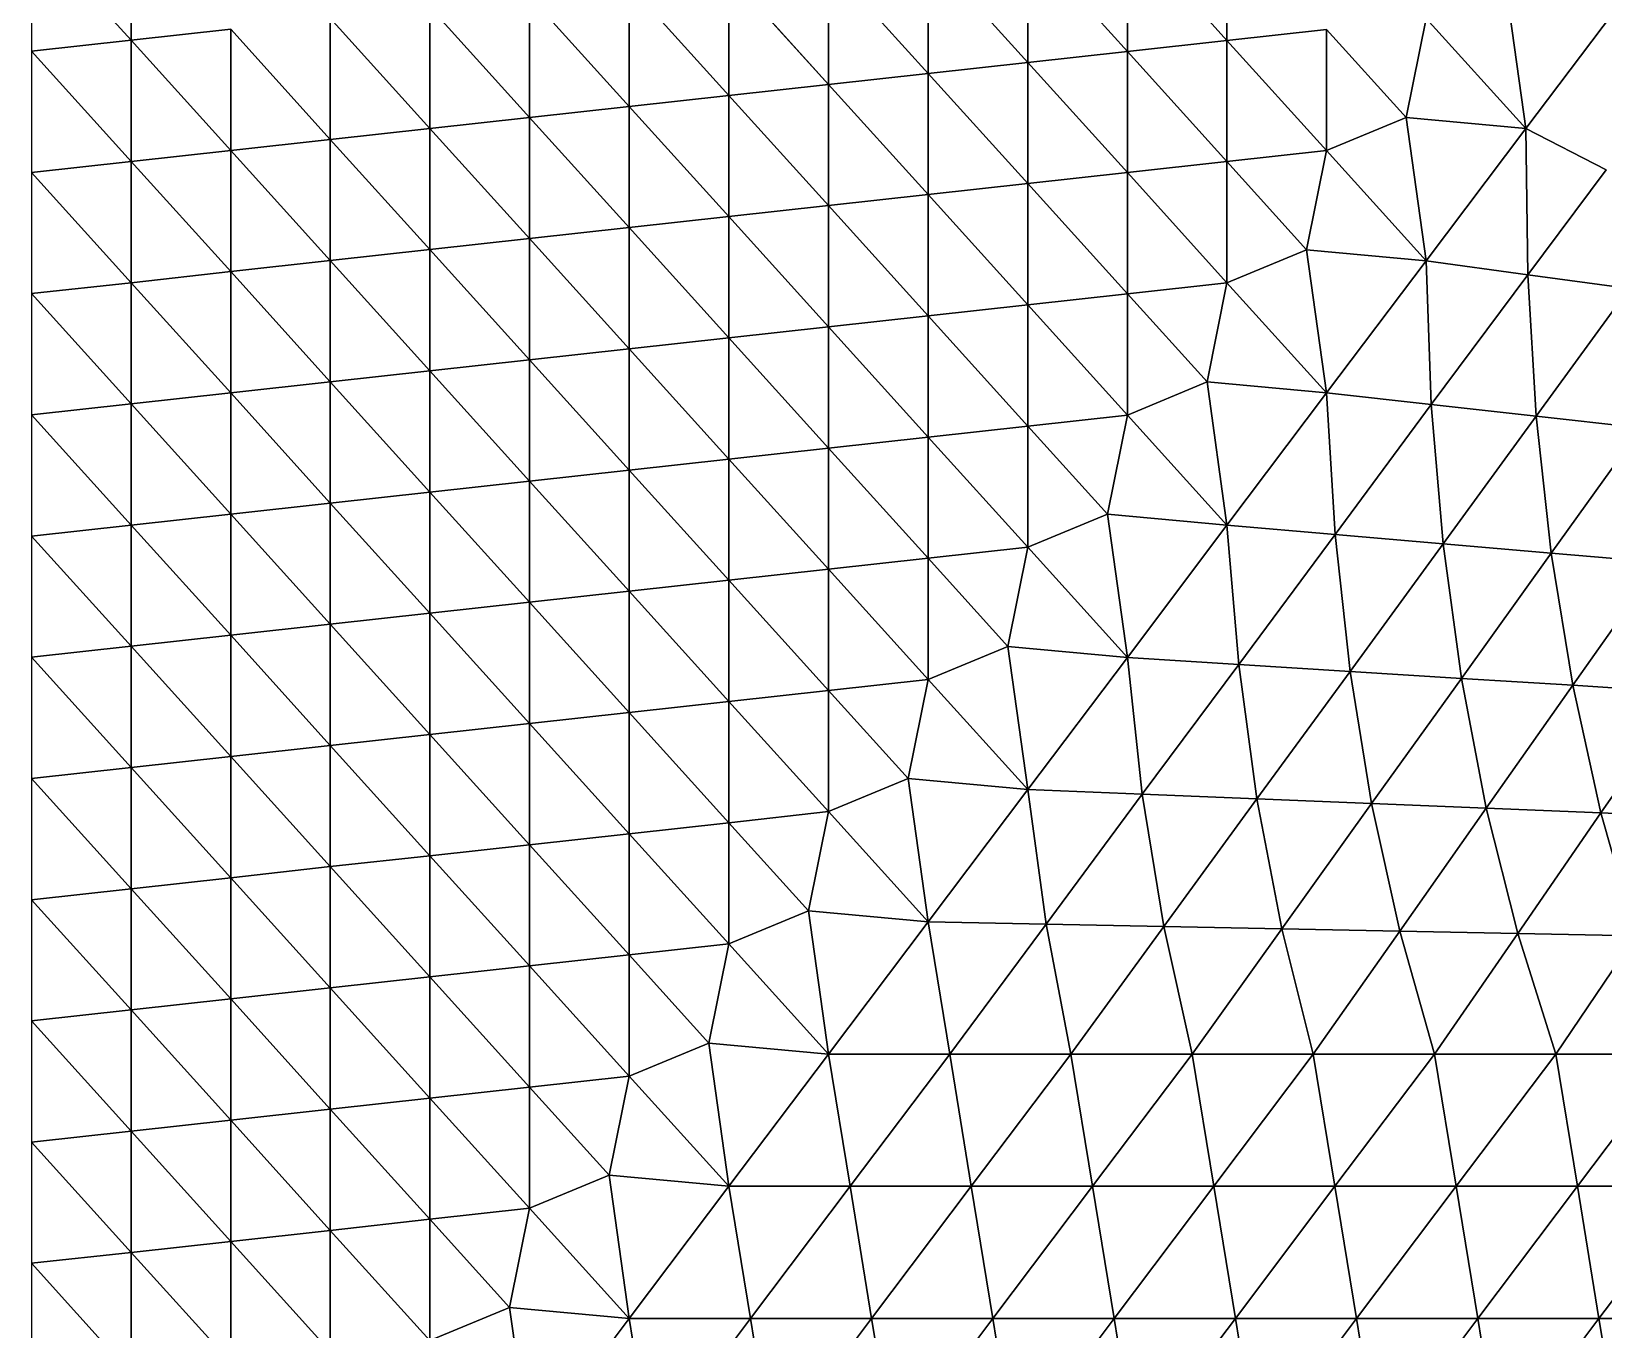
# Model space of a CAD drawing. Extents: x 100 to 350, y 100 to 150.
# Drawn here: x 100 to 120.26, y 110.08 to 126.82 of the extents above; entities that cross this region are included whole.
import ezdxf

# ---------------------------------------------------------------- set-up
doc = ezdxf.new("R2010")
doc.units = 0

msp = doc.modelspace()

# ---------------------------------------------------------------- linework, layer by layer
at = {"color": 1}
for p, q in [((101.284, 126.704), (101.284, 128.267)), ((101.284, 128.267), (101.284, 126.704)), ((115.409, 128.265), (115.409, 126.702)), ((115.409, 126.702), (115.409, 128.265)), ((100, 128.125), (101.284, 126.704)), ((101.284, 126.704), (100, 128.125)), ((114.125, 126.561), (114.125, 128.123)), ((114.125, 128.123), (115.409, 126.702)), ((115.409, 126.702), (114.125, 128.123)), ((114.125, 128.123), (114.125, 126.561)), ((112.841, 126.419), (112.841, 127.981)), ((112.841, 127.981), (114.125, 126.561)), ((114.125, 126.561), (112.841, 127.981)), ((112.841, 127.981), (112.841, 126.419)), ((110.272, 126.135), (110.272, 127.697)), ((110.272, 127.697), (111.557, 126.277)), ((111.557, 126.277), (110.272, 127.697)), ((110.272, 127.697), (110.272, 126.135)), ((111.557, 127.839), (112.841, 126.419)), ((111.557, 126.277), (111.557, 127.839)), ((112.841, 126.419), (111.557, 127.839)), ((111.557, 127.839), (111.557, 126.277)), ((108.988, 125.993), (108.988, 127.556)), ((108.988, 127.556), (110.272, 126.135)), ((110.272, 126.135), (108.988, 127.556)), ((108.988, 127.556), (108.988, 125.993)), ((106.42, 125.709), (106.42, 127.272)), ((106.42, 127.272), (107.704, 125.851)), ((107.704, 125.851), (106.42, 127.272)), ((106.42, 127.272), (106.42, 125.709)), ((107.704, 127.414), (108.988, 125.993)), ((107.704, 127.414), (107.704, 125.851)), ((108.988, 125.993), (107.704, 127.414)), ((107.704, 125.851), (107.704, 127.414)), ((119.261, 125.566), (119.004, 127.412)), ((119.004, 127.412), (119.261, 125.566)), ((119.261, 125.566), (120.545, 127.27)), ((120.545, 127.27), (119.261, 125.566)), ((105.136, 125.567), (105.136, 127.13)), ((105.136, 127.13), (106.42, 125.709)), ((105.136, 127.13), (105.136, 125.567)), ((106.42, 125.709), (105.136, 127.13)), ((103.852, 126.988), (105.136, 125.567)), ((105.136, 125.567), (103.852, 126.988)), ((103.852, 126.988), (103.852, 125.426)), ((103.852, 125.426), (103.852, 126.988)), ((117.72, 125.708), (117.977, 126.986)), ((117.977, 126.986), (117.72, 125.708)), ((117.977, 126.986), (119.261, 125.566)), ((119.261, 125.566), (117.977, 126.986)), ((100, 126.562), (101.284, 126.704)), ((101.284, 126.704), (100, 126.562)), ((102.568, 126.846), (101.284, 126.704)), ((101.284, 126.704), (102.568, 126.846)), ((101.284, 126.704), (102.568, 125.284)), ((102.568, 125.284), (101.284, 126.704)), ((101.284, 126.704), (101.284, 125.142)), ((101.284, 125.142), (101.284, 126.704)), ((102.568, 125.284), (102.568, 126.846)), ((103.852, 125.426), (102.568, 126.846)), ((102.568, 126.846), (102.568, 125.284)), ((102.568, 126.846), (103.852, 125.426)), ((115.409, 126.702), (114.125, 126.561)), ((114.125, 126.561), (115.409, 126.702)), ((116.693, 126.844), (115.409, 126.702)), ((115.409, 126.702), (116.693, 126.844)), ((116.693, 125.282), (115.409, 126.702)), ((115.409, 126.702), (115.409, 125.14)), ((115.409, 126.702), (116.693, 125.282)), ((115.409, 125.14), (115.409, 126.702)), ((116.693, 126.844), (117.72, 125.708)), ((116.693, 125.282), (116.693, 126.844)), ((117.72, 125.708), (116.693, 126.844)), ((116.693, 126.844), (116.693, 125.282)), ((101.284, 125.142), (100, 126.562)), ((100, 126.562), (101.284, 125.142)), ((114.125, 126.561), (112.841, 126.419)), ((112.841, 126.419), (114.125, 126.561)), ((114.125, 124.998), (114.125, 126.561)), ((114.125, 126.561), (115.409, 125.14)), ((114.125, 126.561), (114.125, 124.998)), ((115.409, 125.14), (114.125, 126.561)), ((111.557, 126.277), (110.272, 126.135)), ((110.272, 126.135), (111.557, 126.277)), ((112.841, 126.419), (111.557, 126.277)), ((111.557, 126.277), (112.841, 126.419)), ((111.557, 124.714), (111.557, 126.277)), ((111.557, 126.277), (112.841, 124.856)), ((111.557, 126.277), (111.557, 124.714)), ((112.841, 124.856), (111.557, 126.277)), ((114.125, 124.998), (112.841, 126.419)), ((112.841, 126.419), (112.841, 124.856)), ((112.841, 126.419), (114.125, 124.998)), ((112.841, 124.856), (112.841, 126.419)), ((108.988, 125.993), (110.272, 126.135)), ((110.272, 126.135), (108.988, 125.993)), ((111.557, 124.714), (110.272, 126.135)), ((110.272, 126.135), (110.272, 124.572)), ((110.272, 126.135), (111.557, 124.714)), ((110.272, 124.572), (110.272, 126.135)), ((107.704, 125.851), (106.42, 125.709)), ((106.42, 125.709), (107.704, 125.851)), ((107.704, 125.851), (108.988, 125.993)), ((108.988, 125.993), (107.704, 125.851)), ((108.988, 124.431), (107.704, 125.851)), ((107.704, 125.851), (107.704, 124.289)), ((107.704, 125.851), (108.988, 124.431)), ((107.704, 124.289), (107.704, 125.851)), ((108.988, 124.431), (108.988, 125.993)), ((110.272, 124.572), (108.988, 125.993)), ((108.988, 125.993), (108.988, 124.431)), ((108.988, 125.993), (110.272, 124.572)), ((106.42, 125.709), (105.136, 125.567)), ((105.136, 125.567), (106.42, 125.709)), ((106.42, 124.147), (106.42, 125.709)), ((106.42, 125.709), (107.704, 124.289)), ((106.42, 125.709), (106.42, 124.147)), ((107.704, 124.289), (106.42, 125.709)), ((117.72, 125.708), (116.693, 125.282)), ((116.693, 125.282), (117.72, 125.708)), ((117.977, 123.861), (117.72, 125.708)), ((117.72, 125.708), (119.261, 125.566)), ((117.72, 125.708), (117.977, 123.861)), ((119.261, 125.566), (117.72, 125.708)), ((103.852, 125.426), (105.136, 125.567)), ((105.136, 125.567), (103.852, 125.426)), ((106.42, 124.147), (105.136, 125.567)), ((105.136, 125.567), (105.136, 124.005)), ((105.136, 125.567), (106.42, 124.147)), ((105.136, 124.005), (105.136, 125.567)), ((119.261, 125.566), (117.977, 123.861)), ((117.977, 123.861), (119.261, 125.566)), ((119.285, 123.681), (119.261, 125.566)), ((120.296, 125.033), (119.261, 125.566)), ((119.261, 125.566), (119.285, 123.681)), ((119.261, 125.566), (120.296, 125.033)), ((101.284, 125.142), (102.568, 125.284)), ((102.568, 125.284), (101.284, 125.142)), ((102.568, 125.284), (103.852, 125.426)), ((103.852, 125.426), (102.568, 125.284)), ((103.852, 123.863), (102.568, 125.284)), ((102.568, 125.284), (102.568, 123.721)), ((102.568, 123.721), (102.568, 125.284)), ((102.568, 125.284), (103.852, 123.863)), ((103.852, 125.426), (103.852, 123.863)), ((105.136, 124.005), (103.852, 125.426)), ((103.852, 125.426), (105.136, 124.005)), ((103.852, 123.863), (103.852, 125.426)), ((116.693, 125.282), (115.409, 125.14)), ((115.409, 125.14), (116.693, 125.282)), ((116.436, 124.003), (116.693, 125.282)), ((116.693, 125.282), (116.436, 124.003)), ((116.693, 125.282), (117.977, 123.861)), ((117.977, 123.861), (116.693, 125.282)), ((100, 125), (101.284, 125.142)), ((101.284, 125.142), (100, 125)), ((102.568, 123.721), (101.284, 125.142)), ((101.284, 125.142), (101.284, 123.579)), ((101.284, 123.579), (101.284, 125.142)), ((101.284, 125.142), (102.568, 123.721)), ((115.409, 125.14), (114.125, 124.998)), ((114.125, 124.998), (115.409, 125.14)), ((115.409, 125.14), (116.436, 124.003)), ((116.436, 124.003), (115.409, 125.14)), ((115.409, 125.14), (115.409, 123.577)), ((115.409, 123.577), (115.409, 125.14)), ((120.296, 125.033), (119.285, 123.681)), ((119.285, 123.681), (120.296, 125.033)), ((101.284, 123.579), (100, 125)), ((100, 125), (101.284, 123.579)), ((112.841, 124.856), (111.557, 124.714)), ((111.557, 124.714), (112.841, 124.856)), ((114.125, 124.998), (112.841, 124.856)), ((112.841, 124.856), (114.125, 124.998)), ((114.125, 123.436), (112.841, 124.856)), ((112.841, 124.856), (112.841, 123.294)), ((112.841, 124.856), (114.125, 123.436)), ((112.841, 123.294), (112.841, 124.856)), ((114.125, 123.436), (114.125, 124.998)), ((115.409, 123.577), (114.125, 124.998)), ((114.125, 124.998), (114.125, 123.436)), ((114.125, 124.998), (115.409, 123.577)), ((110.272, 124.572), (111.557, 124.714)), ((111.557, 124.714), (110.272, 124.572)), ((112.841, 123.294), (111.557, 124.714)), ((111.557, 124.714), (111.557, 123.152)), ((111.557, 124.714), (112.841, 123.294)), ((111.557, 123.152), (111.557, 124.714)), ((108.988, 124.431), (107.704, 124.289)), ((107.704, 124.289), (108.988, 124.431)), ((108.988, 124.431), (110.272, 124.572)), ((110.272, 124.572), (108.988, 124.431)), ((108.988, 122.868), (108.988, 124.431)), ((108.988, 124.431), (110.272, 123.01)), ((110.272, 123.01), (108.988, 124.431)), ((108.988, 124.431), (108.988, 122.868)), ((111.557, 123.152), (110.272, 124.572)), ((110.272, 124.572), (110.272, 123.01)), ((110.272, 123.01), (110.272, 124.572)), ((110.272, 124.572), (111.557, 123.152)), ((107.704, 124.289), (106.42, 124.147)), ((106.42, 124.147), (107.704, 124.289)), ((107.704, 124.289), (108.988, 122.868)), ((107.704, 124.289), (107.704, 122.726)), ((108.988, 122.868), (107.704, 124.289)), ((107.704, 122.726), (107.704, 124.289)), ((106.42, 124.147), (105.136, 124.005)), ((105.136, 124.005), (106.42, 124.147)), ((106.42, 122.584), (106.42, 124.147)), ((107.704, 122.726), (106.42, 124.147)), ((106.42, 124.147), (106.42, 122.584)), ((106.42, 124.147), (107.704, 122.726)), ((102.568, 123.721), (103.852, 123.863)), ((103.852, 123.863), (102.568, 123.721)), ((103.852, 123.863), (105.136, 124.005)), ((105.136, 124.005), (103.852, 123.863)), ((103.852, 122.301), (103.852, 123.863)), ((103.852, 123.863), (105.136, 122.442)), ((105.136, 122.442), (103.852, 123.863)), ((103.852, 123.863), (103.852, 122.301)), ((105.136, 124.005), (106.42, 122.584)), ((105.136, 124.005), (105.136, 122.442)), ((106.42, 122.584), (105.136, 124.005)), ((105.136, 122.442), (105.136, 124.005)), ((115.409, 123.577), (116.436, 124.003)), ((116.436, 124.003), (115.409, 123.577)), ((116.693, 122.157), (116.436, 124.003)), ((116.436, 124.003), (117.977, 123.861)), ((116.436, 124.003), (116.693, 122.157)), ((117.977, 123.861), (116.436, 124.003)), ((117.977, 123.861), (116.693, 122.157)), ((116.693, 122.157), (117.977, 123.861)), ((118.043, 122.007), (117.977, 123.861)), ((119.285, 123.681), (117.977, 123.861)), ((117.977, 123.861), (118.043, 122.007)), ((117.977, 123.861), (119.285, 123.681)), ((101.284, 123.579), (102.568, 123.721)), ((102.568, 123.721), (101.284, 123.579)), ((103.852, 122.301), (102.568, 123.721)), ((102.568, 123.721), (102.568, 122.159)), ((102.568, 123.721), (103.852, 122.301)), ((102.568, 122.159), (102.568, 123.721)), ((119.285, 123.681), (118.043, 122.007)), ((118.043, 122.007), (119.285, 123.681)), ((119.285, 123.681), (119.394, 121.857)), ((120.594, 123.502), (119.285, 123.681)), ((119.285, 123.681), (120.594, 123.502)), ((119.394, 121.857), (119.285, 123.681)), ((101.284, 123.579), (100, 123.438)), ((100, 123.438), (101.284, 123.579)), ((100, 123.438), (101.284, 122.017)), ((101.284, 122.017), (100, 123.438)), ((101.284, 122.017), (101.284, 123.579)), ((102.568, 122.159), (101.284, 123.579)), ((101.284, 123.579), (101.284, 122.017)), ((101.284, 123.579), (102.568, 122.159)), ((112.841, 123.294), (114.125, 123.436)), ((114.125, 123.436), (112.841, 123.294)), ((115.409, 123.577), (114.125, 123.436)), ((114.125, 123.436), (115.409, 123.577)), ((114.125, 123.436), (115.152, 122.299)), ((114.125, 121.873), (114.125, 123.436)), ((114.125, 123.436), (114.125, 121.873)), ((115.152, 122.299), (114.125, 123.436)), ((115.152, 122.299), (115.409, 123.577)), ((115.409, 123.577), (115.152, 122.299)), ((115.409, 123.577), (116.693, 122.157)), ((116.693, 122.157), (115.409, 123.577)), ((120.594, 123.502), (119.394, 121.857)), ((119.394, 121.857), (120.594, 123.502)), ((111.557, 123.152), (112.841, 123.294)), ((112.841, 123.294), (111.557, 123.152)), ((114.125, 121.873), (112.841, 123.294)), ((112.841, 123.294), (112.841, 121.731)), ((112.841, 123.294), (114.125, 121.873)), ((112.841, 121.731), (112.841, 123.294)), ((110.272, 123.01), (108.988, 122.868)), ((108.988, 122.868), (110.272, 123.01)), ((110.272, 123.01), (111.557, 123.152)), ((111.557, 123.152), (110.272, 123.01)), ((110.272, 121.447), (110.272, 123.01)), ((110.272, 123.01), (111.557, 121.589)), ((111.557, 121.589), (110.272, 123.01)), ((110.272, 123.01), (110.272, 121.447)), ((111.557, 123.152), (111.557, 121.589)), ((112.841, 121.731), (111.557, 123.152)), ((111.557, 123.152), (112.841, 121.731)), ((111.557, 121.589), (111.557, 123.152)), ((107.704, 122.726), (108.988, 122.868)), ((108.988, 122.868), (107.704, 122.726)), ((108.988, 122.868), (110.272, 121.447)), ((108.988, 121.306), (108.988, 122.868)), ((110.272, 121.447), (108.988, 122.868)), ((108.988, 122.868), (108.988, 121.306)), ((106.42, 122.584), (107.704, 122.726)), ((107.704, 122.726), (106.42, 122.584)), ((108.988, 121.306), (107.704, 122.726)), ((107.704, 122.726), (107.704, 121.164)), ((107.704, 122.726), (108.988, 121.306)), ((107.704, 121.164), (107.704, 122.726)), ((105.136, 122.442), (103.852, 122.301)), ((103.852, 122.301), (105.136, 122.442)), ((105.136, 122.442), (106.42, 122.584)), ((106.42, 122.584), (105.136, 122.442)), ((106.42, 121.022), (105.136, 122.442)), ((105.136, 122.442), (105.136, 120.88)), ((105.136, 122.442), (106.42, 121.022)), ((105.136, 120.88), (105.136, 122.442)), ((106.42, 121.022), (106.42, 122.584)), ((107.704, 121.164), (106.42, 122.584)), ((106.42, 122.584), (106.42, 121.022)), ((106.42, 122.584), (107.704, 121.164)), ((102.568, 122.159), (103.852, 122.301)), ((103.852, 122.301), (102.568, 122.159)), ((103.852, 120.738), (103.852, 122.301)), ((103.852, 122.301), (105.136, 120.88)), ((103.852, 122.301), (103.852, 120.738)), ((105.136, 120.88), (103.852, 122.301)), ((115.152, 122.299), (114.125, 121.873)), ((114.125, 121.873), (115.152, 122.299)), ((115.409, 120.452), (115.152, 122.299)), ((115.152, 122.299), (116.693, 122.157)), ((115.152, 122.299), (115.409, 120.452)), ((116.693, 122.157), (115.152, 122.299)), ((101.284, 122.017), (100, 121.875)), ((100, 121.875), (101.284, 122.017)), ((101.284, 122.017), (102.568, 122.159)), ((102.568, 122.159), (101.284, 122.017)), ((101.284, 120.454), (101.284, 122.017)), ((102.568, 120.596), (101.284, 122.017)), ((101.284, 122.017), (101.284, 120.454)), ((101.284, 122.017), (102.568, 120.596)), ((103.852, 120.738), (102.568, 122.159)), ((102.568, 122.159), (102.568, 120.596)), ((102.568, 122.159), (103.852, 120.738)), ((102.568, 120.596), (102.568, 122.159)), ((116.693, 122.157), (115.409, 120.452)), ((115.409, 120.452), (116.693, 122.157)), ((116.802, 120.333), (116.693, 122.157)), ((118.043, 122.007), (116.693, 122.157)), ((116.693, 122.157), (116.802, 120.333)), ((116.693, 122.157), (118.043, 122.007)), ((118.043, 122.007), (116.802, 120.333)), ((116.802, 120.333), (118.043, 122.007)), ((118.043, 122.007), (118.195, 120.213)), ((119.394, 121.857), (118.043, 122.007)), ((118.043, 122.007), (119.394, 121.857)), ((118.195, 120.213), (118.043, 122.007)), ((101.284, 120.454), (100, 121.875)), ((100, 121.875), (101.284, 120.454)), ((114.125, 121.873), (112.841, 121.731)), ((112.841, 121.731), (114.125, 121.873)), ((113.868, 120.595), (114.125, 121.873)), ((114.125, 121.873), (113.868, 120.595)), ((114.125, 121.873), (115.409, 120.452)), ((115.409, 120.452), (114.125, 121.873)), ((118.195, 120.213), (119.394, 121.857)), ((119.394, 121.857), (118.195, 120.213)), ((119.394, 121.857), (120.745, 121.708)), ((120.745, 121.708), (119.394, 121.857)), ((119.394, 121.857), (119.588, 120.093)), ((119.588, 120.093), (119.394, 121.857)), ((111.557, 121.589), (110.272, 121.447)), ((110.272, 121.447), (111.557, 121.589)), ((111.557, 121.589), (112.841, 121.731)), ((112.841, 121.731), (111.557, 121.589)), ((112.841, 120.169), (111.557, 121.589)), ((111.557, 121.589), (111.557, 120.027)), ((111.557, 121.589), (112.841, 120.169)), ((111.557, 120.027), (111.557, 121.589)), ((112.841, 121.731), (113.868, 120.595)), ((112.841, 121.731), (112.841, 120.169)), ((113.868, 120.595), (112.841, 121.731)), ((112.841, 120.169), (112.841, 121.731)), ((119.588, 120.093), (120.745, 121.708)), ((120.745, 121.708), (119.588, 120.093)), ((110.272, 121.447), (108.988, 121.306)), ((108.988, 121.306), (110.272, 121.447)), ((110.272, 119.885), (110.272, 121.447)), ((110.272, 121.447), (111.557, 120.027)), ((110.272, 121.447), (110.272, 119.885)), ((111.557, 120.027), (110.272, 121.447)), ((108.988, 121.306), (107.704, 121.164)), ((107.704, 121.164), (108.988, 121.306)), ((108.988, 119.743), (108.988, 121.306)), ((108.988, 121.306), (110.272, 119.885)), ((110.272, 119.885), (108.988, 121.306)), ((108.988, 121.306), (108.988, 119.743)), ((106.42, 121.022), (105.136, 120.88)), ((105.136, 120.88), (106.42, 121.022)), ((106.42, 121.022), (107.704, 121.164)), ((107.704, 121.164), (106.42, 121.022)), ((106.42, 119.459), (106.42, 121.022)), ((107.704, 119.601), (106.42, 121.022)), ((106.42, 121.022), (106.42, 119.459)), ((106.42, 121.022), (107.704, 119.601)), ((107.704, 121.164), (108.988, 119.743)), ((108.988, 119.743), (107.704, 121.164)), ((107.704, 121.164), (107.704, 119.601)), ((107.704, 119.601), (107.704, 121.164)), ((105.136, 120.88), (103.852, 120.738)), ((103.852, 120.738), (105.136, 120.88)), ((105.136, 120.88), (106.42, 119.459)), ((105.136, 120.88), (105.136, 119.317)), ((106.42, 119.459), (105.136, 120.88)), ((105.136, 119.317), (105.136, 120.88)), ((101.284, 120.454), (102.568, 120.596)), ((102.568, 120.596), (101.284, 120.454)), ((103.852, 120.738), (102.568, 120.596)), ((102.568, 120.596), (103.852, 120.738)), ((102.568, 120.596), (103.852, 119.176)), ((102.568, 120.596), (102.568, 119.034)), ((103.852, 119.176), (102.568, 120.596)), ((102.568, 119.034), (102.568, 120.596)), ((103.852, 119.176), (103.852, 120.738)), ((103.852, 120.738), (105.136, 119.317)), ((105.136, 119.317), (103.852, 120.738)), ((103.852, 120.738), (103.852, 119.176)), ((113.868, 120.595), (112.841, 120.169)), ((112.841, 120.169), (113.868, 120.595)), ((114.125, 118.748), (113.868, 120.595)), ((113.868, 120.595), (115.409, 120.452)), ((113.868, 120.595), (114.125, 118.748)), ((115.409, 120.452), (113.868, 120.595)), ((101.284, 120.454), (100, 120.312)), ((100, 120.312), (101.284, 120.454)), ((101.284, 118.892), (101.284, 120.454)), ((102.568, 119.034), (101.284, 120.454)), ((101.284, 120.454), (101.284, 118.892)), ((101.284, 120.454), (102.568, 119.034)), ((115.409, 120.452), (114.125, 118.748)), ((114.125, 118.748), (115.409, 120.452)), ((115.409, 120.452), (116.802, 120.333)), ((116.802, 120.333), (115.409, 120.452)), ((115.409, 120.452), (115.56, 118.658)), ((115.56, 118.658), (115.409, 120.452)), ((100, 120.312), (101.284, 118.892)), ((101.284, 118.892), (100, 120.312)), ((112.841, 120.169), (111.557, 120.027)), ((111.557, 120.027), (112.841, 120.169)), ((112.584, 118.89), (112.841, 120.169)), ((112.841, 120.169), (112.584, 118.89)), ((112.841, 120.169), (114.125, 118.748)), ((114.125, 118.748), (112.841, 120.169)), ((115.56, 118.658), (116.802, 120.333)), ((116.802, 120.333), (115.56, 118.658)), ((116.996, 118.568), (116.802, 120.333)), ((116.802, 120.333), (118.195, 120.213)), ((116.802, 120.333), (116.996, 118.568)), ((118.195, 120.213), (116.802, 120.333)), ((118.195, 120.213), (116.996, 118.568)), ((116.996, 118.568), (118.195, 120.213)), ((118.431, 118.478), (118.195, 120.213)), ((119.588, 120.093), (118.195, 120.213)), ((118.195, 120.213), (118.431, 118.478)), ((118.195, 120.213), (119.588, 120.093)), ((111.557, 120.027), (110.272, 119.885)), ((110.272, 119.885), (111.557, 120.027)), ((111.557, 120.027), (111.557, 118.464)), ((112.584, 118.89), (111.557, 120.027)), ((111.557, 120.027), (112.584, 118.89)), ((111.557, 118.464), (111.557, 120.027)), ((119.588, 120.093), (118.431, 118.478)), ((118.431, 118.478), (119.588, 120.093)), ((119.588, 120.093), (119.866, 118.389)), ((120.981, 119.973), (119.588, 120.093)), ((119.588, 120.093), (120.981, 119.973)), ((119.866, 118.389), (119.588, 120.093)), ((120.981, 119.973), (119.866, 118.389)), ((119.866, 118.389), (120.981, 119.973)), ((108.988, 119.743), (110.272, 119.885)), ((110.272, 119.885), (108.988, 119.743)), ((111.557, 118.464), (110.272, 119.885)), ((110.272, 119.885), (110.272, 118.322)), ((110.272, 119.885), (111.557, 118.464)), ((110.272, 118.322), (110.272, 119.885)), ((107.704, 119.601), (106.42, 119.459)), ((106.42, 119.459), (107.704, 119.601)), ((107.704, 119.601), (108.988, 119.743)), ((108.988, 119.743), (107.704, 119.601)), ((107.704, 118.039), (107.704, 119.601)), ((107.704, 119.601), (108.988, 118.181)), ((108.988, 118.181), (107.704, 119.601)), ((107.704, 119.601), (107.704, 118.039)), ((108.988, 118.181), (108.988, 119.743)), ((110.272, 118.322), (108.988, 119.743)), ((108.988, 119.743), (108.988, 118.181)), ((108.988, 119.743), (110.272, 118.322)), ((106.42, 119.459), (105.136, 119.317)), ((105.136, 119.317), (106.42, 119.459)), ((106.42, 117.897), (106.42, 119.459)), ((106.42, 119.459), (107.704, 118.039)), ((107.704, 118.039), (106.42, 119.459)), ((106.42, 119.459), (106.42, 117.897)), ((102.568, 119.034), (103.852, 119.176)), ((103.852, 119.176), (102.568, 119.034)), ((105.136, 119.317), (103.852, 119.176)), ((103.852, 119.176), (105.136, 119.317)), ((103.852, 117.613), (103.852, 119.176)), ((103.852, 119.176), (105.136, 117.755)), ((103.852, 119.176), (103.852, 117.613)), ((105.136, 117.755), (103.852, 119.176)), ((105.136, 119.317), (106.42, 117.897)), ((106.42, 117.897), (105.136, 119.317)), ((105.136, 119.317), (105.136, 117.755)), ((105.136, 117.755), (105.136, 119.317)), ((101.284, 118.892), (102.568, 119.034)), ((102.568, 119.034), (101.284, 118.892)), ((103.852, 117.613), (102.568, 119.034)), ((102.568, 119.034), (102.568, 117.471)), ((102.568, 119.034), (103.852, 117.613)), ((102.568, 117.471), (102.568, 119.034)), ((101.284, 118.892), (100, 118.75)), ((100, 118.75), (101.284, 118.892)), ((101.284, 117.329), (100, 118.75)), ((100, 118.75), (101.284, 117.329)), ((101.284, 117.329), (101.284, 118.892)), ((102.568, 117.471), (101.284, 118.892)), ((101.284, 118.892), (101.284, 117.329)), ((101.284, 118.892), (102.568, 117.471)), ((111.557, 118.464), (112.584, 118.89)), ((112.584, 118.89), (111.557, 118.464)), ((112.841, 117.044), (112.584, 118.89)), ((112.584, 118.89), (114.125, 118.748)), ((112.584, 118.89), (112.841, 117.044)), ((114.125, 118.748), (112.584, 118.89)), ((114.125, 118.748), (112.841, 117.044)), ((112.841, 117.044), (114.125, 118.748)), ((114.318, 116.984), (114.125, 118.748)), ((115.56, 118.658), (114.125, 118.748)), ((114.125, 118.748), (114.318, 116.984)), ((114.125, 118.748), (115.56, 118.658)), ((115.56, 118.658), (114.318, 116.984)), ((114.318, 116.984), (115.56, 118.658)), ((115.56, 118.658), (115.796, 116.924)), ((116.996, 118.568), (115.56, 118.658)), ((115.796, 116.924), (115.56, 118.658)), ((115.56, 118.658), (116.996, 118.568)), ((115.796, 116.924), (116.996, 118.568)), ((116.996, 118.568), (115.796, 116.924)), ((117.274, 116.864), (116.996, 118.568)), ((118.431, 118.478), (116.996, 118.568)), ((116.996, 118.568), (117.274, 116.864)), ((116.996, 118.568), (118.431, 118.478)), ((110.272, 118.322), (111.557, 118.464)), ((111.557, 118.464), (110.272, 118.322)), ((111.557, 118.464), (111.3, 117.186)), ((111.3, 117.186), (111.557, 118.464)), ((111.557, 118.464), (112.841, 117.044)), ((112.841, 117.044), (111.557, 118.464)), ((118.431, 118.478), (117.274, 116.864)), ((117.274, 116.864), (118.431, 118.478)), ((118.431, 118.478), (118.752, 116.804)), ((119.866, 118.389), (118.431, 118.478)), ((118.431, 118.478), (119.866, 118.389)), ((118.752, 116.804), (118.431, 118.478)), ((118.752, 116.804), (119.866, 118.389)), ((119.866, 118.389), (118.752, 116.804)), ((119.866, 118.389), (121.302, 118.299)), ((121.302, 118.299), (119.866, 118.389)), ((119.866, 118.389), (120.23, 116.744)), ((120.23, 116.744), (119.866, 118.389)), ((108.988, 118.181), (107.704, 118.039)), ((107.704, 118.039), (108.988, 118.181)), ((108.988, 118.181), (110.272, 118.322)), ((110.272, 118.322), (108.988, 118.181)), ((108.988, 116.618), (108.988, 118.181)), ((110.272, 116.76), (108.988, 118.181)), ((108.988, 118.181), (108.988, 116.618)), ((108.988, 118.181), (110.272, 116.76)), ((110.272, 118.322), (110.272, 116.76)), ((111.3, 117.186), (110.272, 118.322)), ((110.272, 118.322), (111.3, 117.186)), ((110.272, 116.76), (110.272, 118.322)), ((120.23, 116.744), (121.302, 118.299)), ((121.302, 118.299), (120.23, 116.744)), ((107.704, 118.039), (106.42, 117.897)), ((106.42, 117.897), (107.704, 118.039)), ((107.704, 118.039), (108.988, 116.618)), ((107.704, 116.476), (107.704, 118.039)), ((108.988, 116.618), (107.704, 118.039)), ((107.704, 118.039), (107.704, 116.476)), ((105.136, 117.755), (103.852, 117.613)), ((103.852, 117.613), (105.136, 117.755)), ((105.136, 117.755), (106.42, 117.897)), ((106.42, 117.897), (105.136, 117.755)), ((106.42, 116.334), (105.136, 117.755)), ((105.136, 117.755), (105.136, 116.192)), ((105.136, 117.755), (106.42, 116.334)), ((105.136, 116.192), (105.136, 117.755)), ((106.42, 117.897), (107.704, 116.476)), ((106.42, 116.334), (106.42, 117.897)), ((107.704, 116.476), (106.42, 117.897)), ((106.42, 117.897), (106.42, 116.334)), ((103.852, 117.613), (102.568, 117.471)), ((102.568, 117.471), (103.852, 117.613)), ((103.852, 116.051), (103.852, 117.613)), ((103.852, 117.613), (105.136, 116.192)), ((105.136, 116.192), (103.852, 117.613)), ((103.852, 117.613), (103.852, 116.051)), ((101.284, 117.329), (100, 117.188)), ((100, 117.188), (101.284, 117.329)), ((101.284, 117.329), (102.568, 117.471)), ((102.568, 117.471), (101.284, 117.329)), ((101.284, 115.767), (101.284, 117.329)), ((102.568, 115.909), (101.284, 117.329)), ((101.284, 117.329), (101.284, 115.767)), ((101.284, 117.329), (102.568, 115.909)), ((102.568, 117.471), (103.852, 116.051)), ((102.568, 117.471), (102.568, 115.909)), ((103.852, 116.051), (102.568, 117.471)), ((102.568, 115.909), (102.568, 117.471)), ((100, 117.188), (101.284, 115.767)), ((101.284, 115.767), (100, 117.188)), ((110.272, 116.76), (111.3, 117.186)), ((111.3, 117.186), (110.272, 116.76)), ((111.3, 117.186), (111.557, 115.339)), ((112.841, 117.044), (111.3, 117.186)), ((111.3, 117.186), (112.841, 117.044)), ((111.557, 115.339), (111.3, 117.186)), ((111.557, 115.339), (112.841, 117.044)), ((112.841, 117.044), (111.557, 115.339)), ((113.077, 115.309), (112.841, 117.044)), ((114.318, 116.984), (112.841, 117.044)), ((112.841, 117.044), (113.077, 115.309)), ((112.841, 117.044), (114.318, 116.984)), ((114.318, 116.984), (113.077, 115.309)), ((113.077, 115.309), (114.318, 116.984)), ((114.318, 116.984), (114.597, 115.279)), ((115.796, 116.924), (114.318, 116.984)), ((114.318, 116.984), (115.796, 116.924)), ((114.597, 115.279), (114.318, 116.984)), ((115.796, 116.924), (114.597, 115.279)), ((114.597, 115.279), (115.796, 116.924)), ((116.117, 115.249), (115.796, 116.924)), ((115.796, 116.924), (117.274, 116.864)), ((117.274, 116.864), (115.796, 116.924)), ((115.796, 116.924), (116.117, 115.249)), ((110.272, 116.76), (108.988, 116.618)), ((108.988, 116.618), (110.272, 116.76)), ((110.016, 115.482), (110.272, 116.76)), ((110.272, 116.76), (110.016, 115.482)), ((110.272, 116.76), (111.557, 115.339)), ((111.557, 115.339), (110.272, 116.76)), ((116.117, 115.249), (117.274, 116.864)), ((117.274, 116.864), (116.117, 115.249)), ((117.637, 115.22), (117.274, 116.864)), ((117.274, 116.864), (118.752, 116.804)), ((117.274, 116.864), (117.637, 115.22)), ((118.752, 116.804), (117.274, 116.864)), ((118.752, 116.804), (117.637, 115.22)), ((117.637, 115.22), (118.752, 116.804)), ((119.157, 115.19), (118.752, 116.804)), ((120.23, 116.744), (118.752, 116.804)), ((118.752, 116.804), (119.157, 115.19)), ((118.752, 116.804), (120.23, 116.744)), ((120.23, 116.744), (119.157, 115.19)), ((119.157, 115.19), (120.23, 116.744)), ((120.23, 116.744), (120.677, 115.16)), ((121.707, 116.684), (120.23, 116.744)), ((120.23, 116.744), (121.707, 116.684)), ((120.677, 115.16), (120.23, 116.744)), ((108.988, 116.618), (107.704, 116.476)), ((107.704, 116.476), (108.988, 116.618)), ((108.988, 115.056), (108.988, 116.618)), ((108.988, 116.618), (110.016, 115.482)), ((110.016, 115.482), (108.988, 116.618)), ((108.988, 116.618), (108.988, 115.056)), ((105.136, 116.192), (106.42, 116.334)), ((106.42, 116.334), (105.136, 116.192)), ((107.704, 116.476), (106.42, 116.334)), ((106.42, 116.334), (107.704, 116.476)), ((106.42, 116.334), (107.704, 114.914)), ((106.42, 114.772), (106.42, 116.334)), ((106.42, 116.334), (106.42, 114.772)), ((107.704, 114.914), (106.42, 116.334)), ((107.704, 116.476), (108.988, 115.056)), ((107.704, 114.914), (107.704, 116.476)), ((108.988, 115.056), (107.704, 116.476)), ((107.704, 116.476), (107.704, 114.914)), ((105.136, 116.192), (103.852, 116.051)), ((103.852, 116.051), (105.136, 116.192)), ((106.42, 114.772), (105.136, 116.192)), ((105.136, 116.192), (105.136, 114.63)), ((105.136, 116.192), (106.42, 114.772)), ((105.136, 114.63), (105.136, 116.192)), ((102.568, 115.909), (101.284, 115.767)), ((101.284, 115.767), (102.568, 115.909)), ((103.852, 116.051), (102.568, 115.909)), ((102.568, 115.909), (103.852, 116.051)), ((102.568, 115.909), (103.852, 114.488)), ((102.568, 114.346), (102.568, 115.909)), ((103.852, 114.488), (102.568, 115.909)), ((102.568, 115.909), (102.568, 114.346)), ((103.852, 114.488), (103.852, 116.051)), ((103.852, 116.051), (105.136, 114.63)), ((103.852, 116.051), (103.852, 114.488)), ((105.136, 114.63), (103.852, 116.051)), ((101.284, 115.767), (100, 115.625)), ((100, 115.625), (101.284, 115.767)), ((101.284, 115.767), (102.568, 114.346)), ((101.284, 114.204), (101.284, 115.767)), ((102.568, 114.346), (101.284, 115.767)), ((101.284, 115.767), (101.284, 114.204)), ((101.284, 114.204), (100, 115.625)), ((100, 115.625), (101.284, 114.204)), ((110.016, 115.482), (108.988, 115.056)), ((108.988, 115.056), (110.016, 115.482)), ((110.272, 113.635), (110.016, 115.482)), ((110.016, 115.482), (111.557, 115.339)), ((110.016, 115.482), (110.272, 113.635)), ((111.557, 115.339), (110.016, 115.482)), ((111.557, 115.339), (110.272, 113.635)), ((110.272, 113.635), (111.557, 115.339)), ((111.835, 113.635), (111.557, 115.339)), ((113.077, 115.309), (111.557, 115.339)), ((111.557, 115.339), (111.835, 113.635)), ((111.557, 115.339), (113.077, 115.309)), ((113.077, 115.309), (111.835, 113.635)), ((111.835, 113.635), (113.077, 115.309)), ((113.077, 115.309), (113.397, 113.635)), ((114.597, 115.279), (113.077, 115.309)), ((113.397, 113.635), (113.077, 115.309)), ((113.077, 115.309), (114.597, 115.279)), ((113.397, 113.635), (114.597, 115.279)), ((114.597, 115.279), (113.397, 113.635)), ((114.597, 115.279), (116.117, 115.249)), ((116.117, 115.249), (114.597, 115.279)), ((114.597, 115.279), (114.96, 113.635)), ((114.96, 113.635), (114.597, 115.279)), ((114.96, 113.635), (116.117, 115.249)), ((116.117, 115.249), (114.96, 113.635)), ((116.522, 113.635), (116.117, 115.249)), ((116.117, 115.249), (117.637, 115.22)), ((116.117, 115.249), (116.522, 113.635)), ((117.637, 115.22), (116.117, 115.249)), ((117.637, 115.22), (116.522, 113.635)), ((116.522, 113.635), (117.637, 115.22)), ((118.085, 113.635), (117.637, 115.22)), ((119.157, 115.19), (117.637, 115.22)), ((117.637, 115.22), (118.085, 113.635)), ((117.637, 115.22), (119.157, 115.19)), ((119.157, 115.19), (118.085, 113.635)), ((118.085, 113.635), (119.157, 115.19)), ((119.157, 115.19), (119.647, 113.635)), ((120.677, 115.16), (119.157, 115.19)), ((119.157, 115.19), (120.677, 115.16)), ((119.647, 113.635), (119.157, 115.19)), ((119.647, 113.635), (120.677, 115.16)), ((120.677, 115.16), (119.647, 113.635)), ((107.704, 114.914), (106.42, 114.772)), ((106.42, 114.772), (107.704, 114.914)), ((107.704, 114.914), (108.988, 115.056)), ((108.988, 115.056), (107.704, 114.914)), ((107.704, 113.351), (107.704, 114.914)), ((108.732, 113.777), (107.704, 114.914)), ((107.704, 114.914), (107.704, 113.351)), ((107.704, 114.914), (108.732, 113.777)), ((108.988, 115.056), (108.732, 113.777)), ((108.732, 113.777), (108.988, 115.056)), ((108.988, 115.056), (110.272, 113.635)), ((110.272, 113.635), (108.988, 115.056)), ((106.42, 114.772), (105.136, 114.63)), ((105.136, 114.63), (106.42, 114.772)), ((106.42, 113.209), (106.42, 114.772)), ((106.42, 114.772), (107.704, 113.351)), ((107.704, 113.351), (106.42, 114.772)), ((106.42, 114.772), (106.42, 113.209)), ((103.852, 114.488), (102.568, 114.346)), ((102.568, 114.346), (103.852, 114.488)), ((105.136, 114.63), (103.852, 114.488)), ((103.852, 114.488), (105.136, 114.63)), ((103.852, 112.926), (103.852, 114.488)), ((103.852, 114.488), (105.136, 113.067)), ((105.136, 113.067), (103.852, 114.488)), ((103.852, 114.488), (103.852, 112.926)), ((105.136, 114.63), (106.42, 113.209)), ((105.136, 114.63), (105.136, 113.067)), ((106.42, 113.209), (105.136, 114.63)), ((105.136, 113.067), (105.136, 114.63)), ((102.568, 114.346), (101.284, 114.204)), ((101.284, 114.204), (102.568, 114.346)), ((102.568, 112.784), (102.568, 114.346)), ((102.568, 114.346), (103.852, 112.926)), ((102.568, 114.346), (102.568, 112.784)), ((103.852, 112.926), (102.568, 114.346)), ((101.284, 114.204), (100, 114.062)), ((100, 114.062), (101.284, 114.204)), ((101.284, 112.642), (101.284, 114.204)), ((101.284, 114.204), (102.568, 112.784)), ((102.568, 112.784), (101.284, 114.204)), ((101.284, 114.204), (101.284, 112.642)), ((100, 114.062), (101.284, 112.642)), ((101.284, 112.642), (100, 114.062)), ((107.704, 113.351), (108.732, 113.777)), ((108.732, 113.777), (107.704, 113.351)), ((108.732, 113.777), (108.988, 111.931)), ((110.272, 113.635), (108.732, 113.777)), ((108.732, 113.777), (110.272, 113.635)), ((108.988, 111.931), (108.732, 113.777)), ((108.988, 111.931), (110.272, 113.635)), ((110.272, 113.635), (108.988, 111.931)), ((111.835, 113.635), (110.272, 113.635)), ((110.272, 113.635), (110.551, 111.931)), ((110.272, 113.635), (111.835, 113.635)), ((110.551, 111.931), (110.272, 113.635)), ((111.835, 113.635), (110.551, 111.931)), ((110.551, 111.931), (111.835, 113.635)), ((111.835, 113.635), (112.113, 111.931)), ((113.397, 113.635), (111.835, 113.635)), ((112.113, 111.931), (111.835, 113.635)), ((111.835, 113.635), (113.397, 113.635)), ((113.397, 113.635), (112.113, 111.931)), ((112.113, 111.931), (113.397, 113.635)), ((113.676, 111.931), (113.397, 113.635)), ((114.96, 113.635), (113.397, 113.635)), ((113.397, 113.635), (113.676, 111.931)), ((113.397, 113.635), (114.96, 113.635)), ((114.96, 113.635), (113.676, 111.931)), ((113.676, 111.931), (114.96, 113.635)), ((114.96, 113.635), (115.238, 111.931)), ((116.522, 113.635), (114.96, 113.635)), ((114.96, 113.635), (116.522, 113.635)), ((115.238, 111.931), (114.96, 113.635)), ((116.522, 113.635), (115.238, 111.931)), ((115.238, 111.931), (116.522, 113.635)), ((116.522, 113.635), (118.085, 113.635)), ((116.801, 111.931), (116.522, 113.635)), ((118.085, 113.635), (116.522, 113.635)), ((116.522, 113.635), (116.801, 111.931)), ((116.801, 111.931), (118.085, 113.635)), ((118.085, 113.635), (116.801, 111.931)), ((118.085, 113.635), (119.647, 113.635)), ((118.085, 113.635), (118.363, 111.931)), ((119.647, 113.635), (118.085, 113.635)), ((118.363, 111.931), (118.085, 113.635)), ((119.647, 113.635), (118.363, 111.931)), ((118.363, 111.931), (119.647, 113.635)), ((119.926, 111.931), (119.647, 113.635)), ((121.21, 113.635), (119.647, 113.635)), ((119.647, 113.635), (119.926, 111.931)), ((119.647, 113.635), (121.21, 113.635)), ((119.926, 111.931), (121.21, 113.635)), ((121.21, 113.635), (119.926, 111.931)), ((107.704, 113.351), (106.42, 113.209)), ((106.42, 113.209), (107.704, 113.351)), ((107.448, 112.073), (107.704, 113.351)), ((107.704, 113.351), (107.448, 112.073)), ((108.988, 111.931), (107.704, 113.351)), ((107.704, 113.351), (108.988, 111.931)), ((106.42, 113.209), (105.136, 113.067)), ((105.136, 113.067), (106.42, 113.209)), ((106.42, 113.209), (107.448, 112.073)), ((106.42, 111.647), (106.42, 113.209)), ((107.448, 112.073), (106.42, 113.209)), ((106.42, 113.209), (106.42, 111.647)), ((103.852, 112.926), (102.568, 112.784)), ((102.568, 112.784), (103.852, 112.926)), ((105.136, 113.067), (103.852, 112.926)), ((103.852, 112.926), (105.136, 113.067)), ((103.852, 111.363), (103.852, 112.926)), ((103.852, 112.926), (105.136, 111.505)), ((103.852, 112.926), (103.852, 111.363)), ((105.136, 111.505), (103.852, 112.926)), ((105.136, 113.067), (106.42, 111.647)), ((106.42, 111.647), (105.136, 113.067)), ((105.136, 113.067), (105.136, 111.505)), ((105.136, 111.505), (105.136, 113.067)), ((101.284, 112.642), (102.568, 112.784)), ((102.568, 112.784), (101.284, 112.642)), ((103.852, 111.363), (102.568, 112.784)), ((102.568, 112.784), (102.568, 111.221)), ((102.568, 112.784), (103.852, 111.363)), ((102.568, 111.221), (102.568, 112.784)), ((101.284, 112.642), (100, 112.5)), ((100, 112.5), (101.284, 112.642)), ((101.284, 111.079), (100, 112.5)), ((100, 112.5), (101.284, 111.079)), ((101.284, 111.079), (101.284, 112.642)), ((102.568, 111.221), (101.284, 112.642)), ((101.284, 112.642), (101.284, 111.079)), ((101.284, 112.642), (102.568, 111.221)), ((107.448, 112.073), (106.42, 111.647)), ((106.42, 111.647), (107.448, 112.073)), ((107.704, 110.226), (107.448, 112.073)), ((107.448, 112.073), (108.988, 111.931)), ((107.448, 112.073), (107.704, 110.226)), ((108.988, 111.931), (107.448, 112.073)), ((108.988, 111.931), (107.704, 110.226)), ((107.704, 110.226), (108.988, 111.931)), ((109.267, 110.226), (108.988, 111.931)), ((110.551, 111.931), (108.988, 111.931)), ((108.988, 111.931), (109.267, 110.226)), ((108.988, 111.931), (110.551, 111.931)), ((110.551, 111.931), (109.267, 110.226)), ((109.267, 110.226), (110.551, 111.931)), ((110.829, 110.226), (110.551, 111.931)), ((110.551, 111.931), (110.829, 110.226)), ((112.113, 111.931), (110.551, 111.931)), ((110.551, 111.931), (112.113, 111.931)), ((110.829, 110.226), (112.113, 111.931)), ((112.113, 111.931), (110.829, 110.226)), ((112.113, 111.931), (113.676, 111.931)), ((113.676, 111.931), (112.113, 111.931)), ((112.113, 111.931), (112.392, 110.226)), ((112.392, 110.226), (112.113, 111.931)), ((112.392, 110.226), (113.676, 111.931)), ((113.676, 111.931), (112.392, 110.226)), ((113.954, 110.226), (113.676, 111.931)), ((113.676, 111.931), (115.238, 111.931)), ((113.676, 111.931), (113.954, 110.226)), ((115.238, 111.931), (113.676, 111.931)), ((113.954, 110.226), (115.238, 111.931)), ((115.238, 111.931), (113.954, 110.226)), ((115.238, 111.931), (116.801, 111.931)), ((116.801, 111.931), (115.238, 111.931)), ((115.238, 111.931), (115.517, 110.226)), ((115.517, 110.226), (115.238, 111.931)), ((116.801, 111.931), (115.517, 110.226)), ((115.517, 110.226), (116.801, 111.931)), ((117.079, 110.226), (116.801, 111.931)), ((116.801, 111.931), (118.363, 111.931)), ((116.801, 111.931), (117.079, 110.226)), ((118.363, 111.931), (116.801, 111.931)), ((118.363, 111.931), (117.079, 110.226)), ((117.079, 110.226), (118.363, 111.931)), ((118.642, 110.226), (118.363, 111.931)), ((118.363, 111.931), (119.926, 111.931)), ((119.926, 111.931), (118.363, 111.931)), ((118.363, 111.931), (118.642, 110.226)), ((118.642, 110.226), (119.926, 111.931)), ((119.926, 111.931), (118.642, 110.226)), ((120.204, 110.226), (119.926, 111.931)), ((119.926, 111.931), (121.488, 111.931)), ((119.926, 111.931), (120.204, 110.226)), ((121.488, 111.931), (119.926, 111.931)), ((121.488, 111.931), (120.204, 110.226)), ((120.204, 110.226), (121.488, 111.931)), ((105.136, 111.505), (103.852, 111.363)), ((103.852, 111.363), (105.136, 111.505)), ((105.136, 111.505), (106.42, 111.647)), ((106.42, 111.647), (105.136, 111.505)), ((106.163, 110.368), (105.136, 111.505)), ((105.136, 111.505), (105.136, 109.942)), ((105.136, 109.942), (105.136, 111.505)), ((105.136, 111.505), (106.163, 110.368)), ((106.42, 111.647), (106.163, 110.368)), ((106.163, 110.368), (106.42, 111.647)), ((106.42, 111.647), (107.704, 110.226)), ((107.704, 110.226), (106.42, 111.647)), ((103.852, 111.363), (102.568, 111.221)), ((102.568, 111.221), (103.852, 111.363)), ((103.852, 109.801), (103.852, 111.363)), ((105.136, 109.942), (103.852, 111.363)), ((103.852, 111.363), (103.852, 109.801)), ((103.852, 111.363), (105.136, 109.942)), ((101.284, 111.079), (100, 110.938)), ((100, 110.938), (101.284, 111.079)), ((101.284, 111.079), (102.568, 111.221)), ((102.568, 111.221), (101.284, 111.079)), ((101.284, 109.517), (101.284, 111.079)), ((102.568, 109.659), (101.284, 111.079)), ((101.284, 111.079), (101.284, 109.517)), ((101.284, 111.079), (102.568, 109.659)), ((102.568, 111.221), (103.852, 109.801)), ((102.568, 111.221), (102.568, 109.659)), ((103.852, 109.801), (102.568, 111.221)), ((102.568, 109.659), (102.568, 111.221)), ((100, 110.938), (101.284, 109.517)), ((101.284, 109.517), (100, 110.938)), ((105.136, 109.942), (106.163, 110.368)), ((106.163, 110.368), (105.136, 109.942)), ((106.163, 110.368), (106.42, 108.522)), ((107.704, 110.226), (106.163, 110.368)), ((106.163, 110.368), (107.704, 110.226)), ((106.42, 108.522), (106.163, 110.368)), ((106.42, 108.522), (107.704, 110.226)), ((107.704, 110.226), (106.42, 108.522)), ((109.267, 110.226), (107.704, 110.226)), ((107.704, 110.226), (107.983, 108.522)), ((107.704, 110.226), (109.267, 110.226)), ((107.983, 108.522), (107.704, 110.226)), ((109.267, 110.226), (107.983, 108.522)), ((107.983, 108.522), (109.267, 110.226)), ((109.267, 110.226), (109.545, 108.522)), ((110.829, 110.226), (109.267, 110.226)), ((109.267, 110.226), (110.829, 110.226)), ((109.545, 108.522), (109.267, 110.226)), ((110.829, 110.226), (109.545, 108.522)), ((109.545, 108.522), (110.829, 110.226)), ((111.108, 108.522), (110.829, 110.226)), ((112.392, 110.226), (110.829, 110.226)), ((110.829, 110.226), (111.108, 108.522)), ((110.829, 110.226), (112.392, 110.226)), ((112.392, 110.226), (111.108, 108.522)), ((111.108, 108.522), (112.392, 110.226)), ((112.392, 110.226), (112.67, 108.522)), ((113.954, 110.226), (112.392, 110.226)), ((112.392, 110.226), (113.954, 110.226)), ((112.67, 108.522), (112.392, 110.226)), ((112.67, 108.522), (113.954, 110.226)), ((113.954, 110.226), (112.67, 108.522)), ((115.517, 110.226), (113.954, 110.226)), ((113.954, 110.226), (114.233, 108.522)), ((113.954, 110.226), (115.517, 110.226)), ((114.233, 108.522), (113.954, 110.226)), ((115.517, 110.226), (114.233, 108.522)), ((114.233, 108.522), (115.517, 110.226)), ((115.517, 110.226), (115.795, 108.522)), ((117.079, 110.226), (115.517, 110.226)), ((115.517, 110.226), (117.079, 110.226)), ((115.795, 108.522), (115.517, 110.226)), ((117.079, 110.226), (115.795, 108.522)), ((115.795, 108.522), (117.079, 110.226)), ((117.358, 108.522), (117.079, 110.226)), ((117.079, 110.226), (118.642, 110.226)), ((118.642, 110.226), (117.079, 110.226)), ((117.079, 110.226), (117.358, 108.522)), ((117.358, 108.522), (118.642, 110.226)), ((118.642, 110.226), (117.358, 108.522)), ((118.92, 108.522), (118.642, 110.226)), ((118.642, 110.226), (120.204, 110.226)), ((118.642, 110.226), (118.92, 108.522)), ((120.204, 110.226), (118.642, 110.226)), ((120.204, 110.226), (118.92, 108.522)), ((118.92, 108.522), (120.204, 110.226)), ((120.483, 108.522), (120.204, 110.226)), ((121.767, 110.226), (120.204, 110.226)), ((120.204, 110.226), (120.483, 108.522)), ((120.204, 110.226), (121.767, 110.226))]:
    msp.add_line(p, q, dxfattribs=at)
at = {"color": 7}
for p, q in [((100, 128.125), (100, 126.562)), ((100, 126.562), (100, 125)), ((100, 125), (100, 123.438)), ((100, 123.438), (100, 121.875)), ((100, 121.875), (100, 120.312)), ((100, 120.312), (100, 118.75)), ((100, 118.75), (100, 117.188)), ((100, 117.188), (100, 115.625)), ((100, 115.625), (100, 114.062)), ((100, 114.062), (100, 112.5)), ((100, 112.5), (100, 110.938)), ((100, 110.938), (100, 109.375))]:
    msp.add_line(p, q, dxfattribs=at)

doc.saveas('drawing.dxf')
